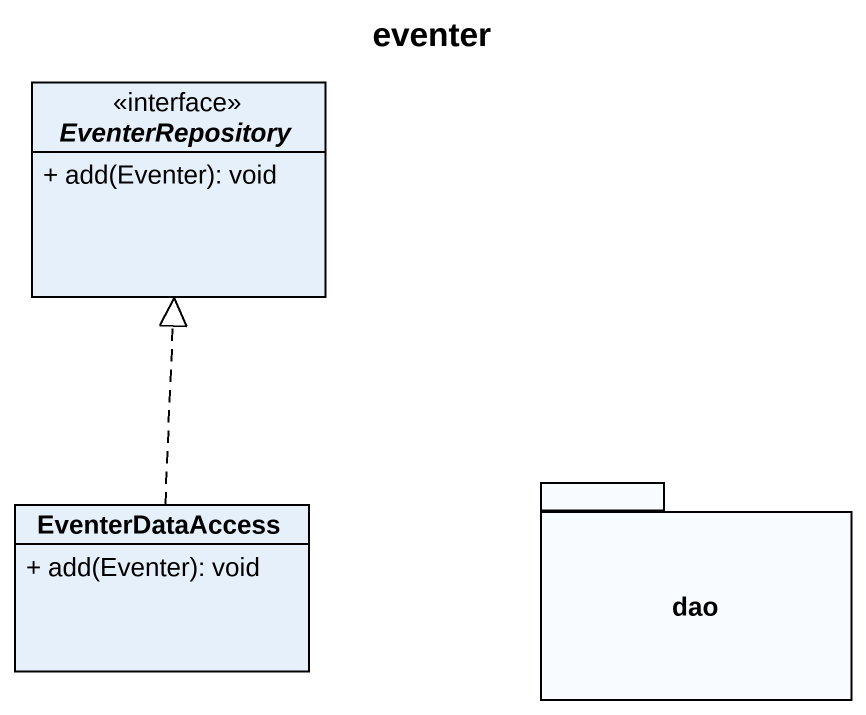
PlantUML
@startuml
title eventer
hide circle
hide empty members
skinparam classAttributeIconSize 0
interface EventerRepository <<interface>> {
  + add(Eventer): void
}
class EventerDataAccess {
  + add(Eventer): void
}
package dao {
}
EventerDataAccess .up.|> EventerRepository
@enduml
